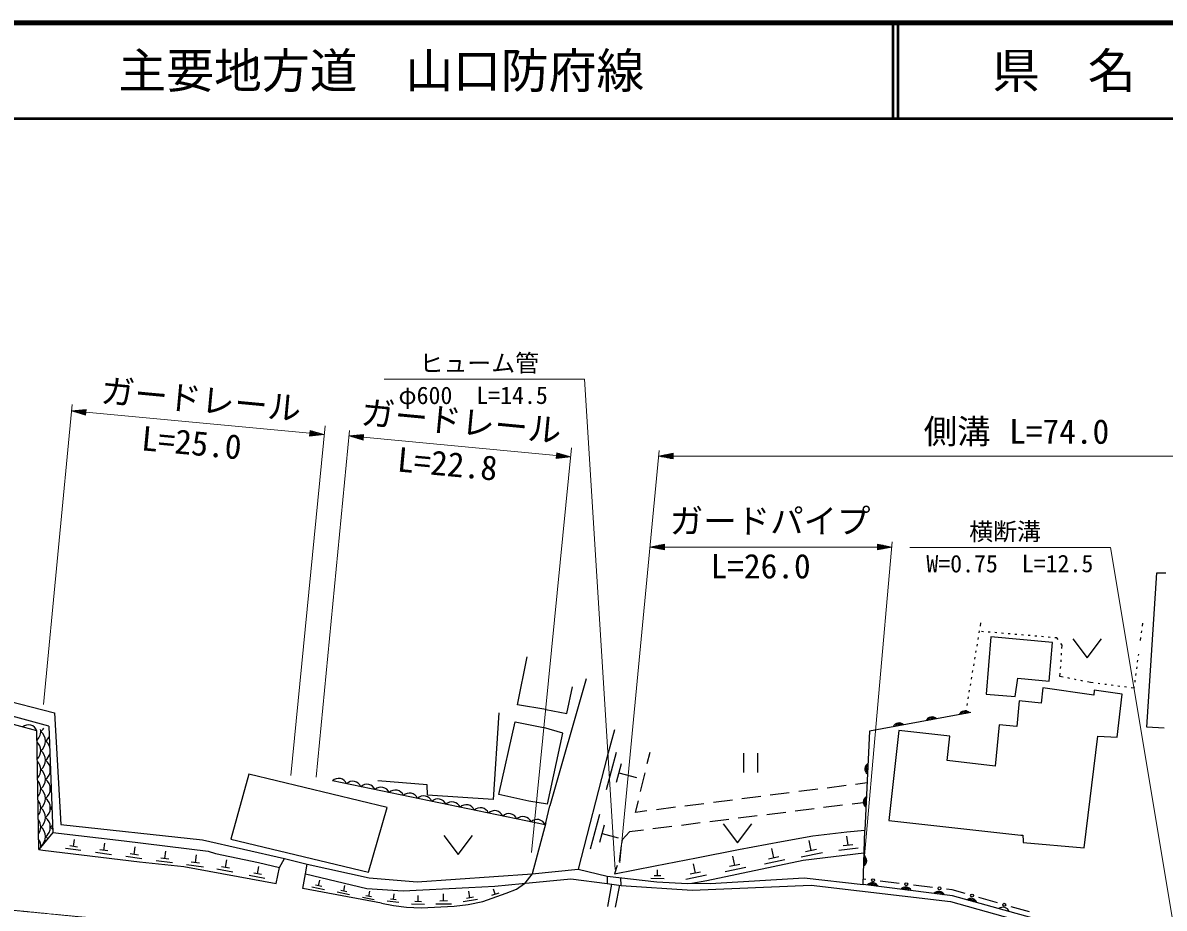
# Model space of a CAD drawing. Units: millimetres, scale not verified. Extents: x 40000 to 680000, y 20000 to 380000.
# Drawn here: x 206734 to 326116, y 287383 to 380000 of the extents above; entities that cross this region are included whole.
import ezdxf
from ezdxf.enums import TextEntityAlignment as Align

# ---------------------------------------------------------------- set-up
doc = ezdxf.new("R2010")
doc.units = ezdxf.units.MM
doc.header["$LTSCALE"] = 1000
doc.linetypes.add('CHAIN', pattern=[18.5, 12, -1.5, 3.5, -1.5])
for name, color, linetype, lineweight in [('M-BGD', 7, 'Continuous', 25), ('M-BMK', 2, 'CHAIN', 13), ('M-STR-HTXT', 7, 'Continuous', 13), ('M-TTL', 2, 'Continuous', 140), ('M-TTL-LINE', 7, 'Continuous', 50)]:
    doc.layers.add(name, color=color, linetype=linetype, lineweight=lineweight)
doc.layers.add('M-TTL-TXT', color=7, linetype='Continuous')
doc.styles.add('ＭＳ ゴシック', font='')
doc.styles.get('ＭＳ ゴシック').set_extended_font_data('MS Gothic')

msp = doc.modelspace()

# ---------------------------------------------------------------- linework, layer by layer
at = {"layer": 'M-BGD'}
for p, q in [((324298, 306323), (325358, 322467)), ((325358, 322467), (326289, 322467)), ((306770, 316386), (306737, 316189)), ((306914, 317247), (306853, 316879)), ((323738, 316394), (323712, 316195)), ((323845, 317208), (323803, 316889)), ((306655, 315696), (306622, 315498)), ((307213, 316307), (307004, 316325)), ((308001, 315779), (307493, 309767)), ((307911, 316248), (307711, 316265)), ((314436, 315186), (308001, 315779)), ((308608, 316188), (308409, 316205)), ((309306, 316129), (309106, 316146)), ((310003, 316069), (309804, 316086)), ((310701, 316010), (310501, 316027)), ((311398, 315951), (311199, 315968)), ((312095, 315891), (311896, 315908)), ((312793, 315832), (312594, 315849)), ((313490, 315772), (313291, 315789)), ((314188, 315713), (313989, 315730)), ((314097, 311122), (314436, 315186)), ((314895, 315653), (314686, 315670)), ((315022, 315478), (314895, 315653)), ((316547, 315554), (318047, 313554)), ((318047, 313554), (319547, 315554)), ((323646, 315700), (323604, 315381)), ((209460, 306427), (178250, 314929)), ((306424, 314315), (306391, 314117)), ((306540, 315005), (306507, 314808)), ((315443, 314899), (315316, 315074)), ((315372, 313864), (315386, 314064)), ((315420, 314563), (315443, 314899)), ((208212, 305945), (181614, 313150)), ((258471, 308667), (259487, 313662)), ((306193, 312934), (306160, 312737)), ((306309, 313624), (306276, 313427)), ((315324, 313166), (315338, 313365)), ((323332, 313313), (323306, 313114)), ((323416, 313945), (323398, 313808)), ((306078, 312243), (306045, 312046)), ((315218, 311632), (315242, 311969)), ((315548, 311565), (315218, 311632)), ((315276, 312468), (315290, 312667)), ((323150, 311924), (323124, 311726)), ((323241, 312618), (323215, 312420)), ((265668, 311376), (261858, 298083)), ((263636, 307735), (264229, 310529)), ((305847, 310863), (305814, 310665)), ((305962, 311553), (305929, 311356)), ((310541, 309513), (310795, 311461)), ((310795, 311461), (314097, 311122)), ((313420, 310445), (313251, 308836)), ((318757, 309659), (313420, 310445)), ((316234, 311425), (316038, 311465)), ((316920, 311286), (316724, 311326)), ((317606, 311146), (317410, 311186)), ((318426, 310980), (318096, 311047)), ((318704, 310944), (318426, 310980)), ((319398, 310855), (319200, 310881)), ((320092, 310766), (319894, 310791)), ((320787, 310677), (320588, 310702)), ((321481, 310588), (321283, 310613)), ((322175, 310499), (321977, 310524)), ((322949, 310400), (322671, 310435)), ((322967, 310536), (322949, 310400)), ((323058, 311230), (323032, 311032)), ((201152, 310106), (210042, 307820)), ((305616, 309482), (305583, 309285)), ((305732, 310172), (305699, 309975)), ((307493, 309767), (310541, 309513)), ((318792, 310204), (318757, 309659)), ((321717, 309767), (318792, 310204)), ((321209, 305280), (321717, 309767)), ((261435, 308159), (258471, 308667)), ((261435, 308159), (263636, 307735)), ((305385, 308101), (305324, 307734)), ((305501, 308791), (305468, 308594)), ((310965, 309090), (310711, 306381)), ((313251, 308836), (310965, 309090)), ((210042, 307820), (210719, 296136)), ((256524, 307820), (255931, 298761)), ((256524, 299269), (258217, 306889)), ((258217, 306889), (261181, 306296)), ((208407, 293520), (208212, 305945)), ((209460, 306427), (209873, 295289)), ((263213, 305703), (261181, 306296)), ((261604, 298253), (263213, 305703)), ((268631, 306042), (267869, 303248)), ((298349, 305957), (297333, 296559)), ((303683, 305365), (298349, 305957)), ((308848, 306550), (308425, 302232)), ((310711, 306381), (308848, 306550)), ((326120, 306211), (324298, 306323)), ((303429, 302825), (303683, 305365)), ((317738, 293681), (319177, 305365)), ((319177, 305365), (321209, 305280)), ((267869, 303248), (264821, 291479)), ((267777, 299796), (268831, 303700)), ((272050, 302504), (272339, 303714)), ((282119, 303585), (282119, 301585)), ((283619, 301585), (283619, 303585)), ((268821, 300561), (269348, 302513)), ((308425, 302232), (303429, 302825)), ((230362, 301385), (228499, 294612)), ((244840, 297914), (230362, 301385)), ((269085, 301537), (270907, 301047)), ((271353, 299586), (271817, 301532)), ((261378, 296096), (239122, 300708)), ((249012, 300287), (243853, 300715)), ((249050, 299221), (249012, 300287)), ((289877, 299825), (287893, 299573)), ((292853, 300204), (290869, 299951)), ((295033, 300481), (293845, 300330)), ((255931, 298761), (249050, 299221)), ((259657, 298591), (256524, 299269)), ((261604, 298253), (259657, 298591)), ((270832, 297404), (271121, 298614)), ((280949, 298690), (278965, 298438)), ((283925, 299068), (281941, 298816)), ((286901, 299447), (284917, 299195)), ((242893, 291141), (244840, 297914)), ((261435, 296305), (261858, 298083)), ((272020, 297555), (270832, 297404)), ((274996, 297933), (273012, 297681)), ((277973, 298312), (275988, 298059)), ((286529, 297405), (284544, 297158)), ((289506, 297775), (287521, 297528)), ((292483, 298145), (290498, 297898)), ((294934, 298449), (293475, 298268)), ((210719, 296136), (225536, 294527)), ((261435, 296305), (259995, 290971)), ((266100, 293586), (267080, 297214)), ((267071, 294297), (267560, 296111)), ((277597, 296295), (275613, 296048)), ((280574, 296665), (278590, 296418)), ((279999, 296220), (281499, 294220)), ((281499, 294220), (282999, 296220)), ((283551, 297035), (281567, 296788)), ((297333, 296559), (311134, 295035)), ((209873, 295289), (208407, 293520)), ((209873, 295289), (217323, 294443)), ((250770, 294996), (252270, 292996)), ((252270, 292996), (253770, 294996)), ((267315, 295204), (269009, 294748)), ((270184, 295374), (269419, 294538)), ((271643, 295555), (270184, 295374)), ((274620, 295925), (272635, 295679)), ((286073, 294358), (289375, 294951)), ((289375, 294951), (292931, 295374)), ((292931, 295374), (294793, 295543)), ((293048, 293961), (292933, 294913)), ((311134, 295035), (311333, 295020)), ((311333, 295020), (311360, 294422)), ((212439, 293782), (211645, 293890)), ((212042, 293836), (212142, 294577)), ((215219, 293420), (215323, 294196)), ((217323, 294443), (226129, 293342)), ((218394, 292996), (218501, 293788)), ((225536, 294527), (234087, 292580)), ((228499, 294612), (242893, 291141)), ((269327, 293945), (269103, 292278)), ((269419, 294538), (269351, 294144)), ((281585, 293511), (286073, 294358)), ((289177, 293399), (288974, 294447)), ((293558, 294022), (292538, 293899)), ((311360, 294422), (311369, 294251)), ((311369, 294251), (317738, 293681)), ((208407, 293520), (208832, 293468)), ((208832, 293468), (218932, 292241)), ((212792, 293411), (211205, 293626)), ((216005, 292975), (214342, 293201)), ((215634, 293364), (214803, 293477)), ((219196, 292542), (217500, 292772)), ((218818, 292939), (217970, 293054)), ((222010, 292506), (221162, 292621)), ((221586, 292563), (221693, 293355)), ((224779, 292146), (224892, 292977)), ((226129, 293342), (226891, 293088)), ((226891, 293088), (231378, 292157)), ((233579, 291649), (234087, 292580)), ((234087, 292580), (236458, 291987)), ((272865, 291818), (277183, 292665)), ((277183, 292665), (281585, 293511)), ((281197, 291839), (280992, 292840)), ((285816, 292743), (284743, 292525)), ((285280, 292634), (285075, 293635)), ((290386, 293167), (288141, 292734)), ((288359, 292411), (294709, 293173)), ((289738, 293508), (288616, 293291)), ((294117, 293676), (292077, 293430)), ((218932, 292241), (223589, 291733)), ((222388, 292109), (220691, 292339)), ((223589, 291733), (233241, 289955)), ((225621, 291670), (223842, 291911)), ((225224, 292086), (224335, 292207)), ((228710, 291151), (227027, 291465)), ((228352, 291566), (227510, 291723)), ((227931, 291644), (228077, 292430)), ((231296, 290975), (231437, 291739)), ((231378, 292157), (233579, 291649)), ((233241, 289955), (233579, 291649)), ((236289, 290971), (236458, 291987)), ((236458, 291987), (242977, 290548)), ((259995, 290971), (264821, 291479)), ((264821, 291479), (267869, 290717)), ((268917, 291852), (268631, 290971)), ((268631, 290971), (272865, 291818)), ((273119, 290751), (273121, 291401)), ((277084, 291037), (276879, 292038)), ((278283, 290294), (288359, 292411)), ((282357, 291628), (280212, 291191)), ((281733, 291948), (280660, 291730)), ((286440, 292424), (284295, 291987)), ((232053, 290495), (230416, 290801)), ((231705, 290899), (230886, 291052)), ((236035, 289447), (236289, 290971)), ((236289, 290971), (242723, 289447)), ((237676, 289713), (237800, 290329)), ((242977, 290548), (247973, 290125)), ((247973, 290125), (259995, 290971)), ((258979, 289955), (264059, 290463)), ((259995, 290971), (259218, 289979)), ((264059, 290463), (267869, 289955)), ((267869, 290717), (267869, 289955)), ((267869, 290717), (273034, 290125)), ((269318, 289769), (269282, 290564)), ((273815, 290469), (272421, 290475)), ((273467, 290749), (272770, 290752)), ((273034, 290125), (276251, 289955)), ((278244, 290827), (276099, 290390)), ((277620, 291147), (276548, 290928)), ((276719, 289998), (278283, 290294)), ((278622, 289955), (288443, 290548)), ((288443, 290548), (294624, 289871)), ((294922, 290391), (294641, 290425)), ((298397, 289969), (296412, 290210)), ((244247, 287923), (236035, 289447)), ((238282, 289315), (236962, 289583)), ((238006, 289646), (237346, 289780)), ((240893, 288784), (239630, 289041)), ((240629, 289101), (239997, 289229)), ((240313, 289165), (240432, 289754)), ((242723, 289447), (246533, 289193)), ((242921, 288620), (243035, 289179)), ((246533, 289193), (253391, 289532)), ((253504, 288458), (253386, 289160)), ((253391, 289532), (256101, 289701)), ((254843, 288076), (257286, 288939)), ((256536, 288963), (255747, 288724)), ((256142, 288844), (255982, 289370)), ((256101, 289701), (258979, 289955)), ((257286, 288939), (258387, 289363)), ((258387, 289363), (259218, 289979)), ((267869, 289955), (269318, 289769)), ((268323, 289897), (267901, 287572)), ((269134, 289792), (268705, 287484)), ((269318, 289769), (276759, 289278)), ((276251, 289955), (276719, 289998)), ((276719, 289998), (278622, 289955)), ((276759, 289278), (289205, 289786)), ((289205, 289786), (303768, 288093)), ((301872, 289548), (299886, 289789)), ((303944, 289297), (303361, 289368)), ((305302, 288909), (303944, 289297)), ((243471, 288259), (242274, 288503)), ((243221, 288559), (242622, 288681)), ((244247, 287923), (245517, 287669)), ((246073, 287988), (244859, 288128)), ((245798, 288266), (245191, 288336)), ((245494, 288301), (245559, 288867)), ((248765, 287767), (247371, 287806)), ((248424, 288056), (247727, 288076)), ((248076, 288066), (248094, 288716)), ((251574, 287818), (249934, 287787)), ((251158, 288138), (250338, 288123)), ((250748, 288131), (250733, 288896)), ((251867, 287585), (253307, 287754)), ((254307, 288282), (252802, 288031)), ((253881, 288521), (253128, 288395)), ((253307, 287754), (254843, 288076)), ((303768, 288093), (327051, 281573)), ((308668, 287948), (306744, 288497)), ((245517, 287669), (246872, 287500)), ((246872, 287500), (248396, 287415)), ((248396, 287415), (251867, 287585)), ((312033, 286987), (310110, 287537))]:
    msp.add_line(p, q, dxfattribs=at)
for points in [[(305887, 307836), (295297, 305910), (294793, 295543)], [(344084, 280461), (341883, 279788), (328382, 281890), (327246, 282228), (303973, 288659), (294624, 289871), (294793, 295543)]]:
    msp.add_lwpolyline(points, dxfattribs=at)
for centre in [(295667, 290300), (299142, 289879), (302616, 289458), (306023, 288703), (309389, 287742)]:
    msp.add_circle(centre, 150, dxfattribs=at)
for centre, radius, start, end in [((305261, 307362), 654, 43.0875, 157.52933), ((301818, 306736), 654, 43.0875, 157.52933), ((301818, 306736), 523, 52.89873, 147.7181), ((301818, 306736), 392, 74.77519, 125.84164), ((305261, 307362), 523, 52.89873, 147.7181), ((305261, 307362), 392, 74.77519, 125.84164), ((207334, 305632), 932, 19.66332, 130.02407), ((207361, 305867), 1250, 313.86065, 10.34491), ((207861, 306867), 1250, 306.8699, 329.00249), ((207861, 304867), 1250, 306.8699, 53.1301), ((298374, 306110), 654, 43.0875, 157.52933), ((298374, 306110), 523, 52.89873, 147.7181), ((298374, 306110), 392, 74.77519, 125.84164), ((207361, 303867), 1250, 315.85898, 45.93903), ((208361, 305867), 1250, 306.8699, 335.66807), ((208361, 303867), 1250, 19.4697, 53.1301), ((207861, 302867), 1250, 306.8699, 53.1301), ((208361, 303867), 1250, 306.8699, 344.7711), ((207361, 301867), 1250, 317.92951, 43.8685), ((208361, 301867), 1250, 306.8699, 53.1301), ((295460, 301961), 654, 119.99947, 234.4413), ((295460, 301961), 523, 129.8107, 224.63007), ((295460, 301961), 392, 151.68716, 202.75361), ((207861, 300867), 1250, 306.8699, 53.1301), ((208361, 299867), 1250, 306.8699, 53.1301), ((208861, 302867), 1250, 306.8699, 307.87947), ((208861, 300867), 1250, 52.0613, 53.1301), ((239759, 300048), 918, 22.62929, 133.95661), ((207361, 299867), 1250, 320.08372, 41.71429), ((207861, 298867), 1250, 306.8699, 53.1301), ((208861, 300867), 1250, 306.8699, 312.1795), ((208861, 298867), 1250, 47.47019, 53.1301), ((241242, 299740), 918, 22.62929, 133.95661), ((242726, 299433), 918, 22.62929, 133.95661), ((244210, 299125), 918, 22.62929, 133.95661), ((245694, 298818), 918, 22.62929, 133.95661), ((207361, 297867), 1250, 322.33615, 39.46187), ((208361, 297867), 1250, 306.8699, 53.1301), ((247177, 298510), 918, 22.62929, 133.95661), ((248661, 298203), 918, 22.62929, 133.95661), ((250145, 297896), 918, 22.62929, 133.95661), ((251629, 297588), 918, 22.62929, 133.95661), ((295290, 298465), 654, 119.99947, 234.4413), ((295290, 298465), 523, 129.8107, 224.63007), ((295290, 298465), 392, 151.68716, 202.75361), ((207861, 296867), 1250, 306.8699, 53.1301), ((208861, 298867), 1250, 306.8699, 316.77061), ((208861, 296867), 1250, 42.48169, 53.1301), ((253112, 297281), 918, 22.62929, 133.95661), ((254596, 296973), 918, 22.62929, 133.95661), ((256080, 296666), 918, 22.62929, 133.95661), ((257564, 296358), 918, 22.62929, 133.95661), ((207361, 295867), 1250, 324.70565, 37.09237), ((208361, 295867), 1250, 306.8699, 53.1301), ((208861, 296867), 1250, 306.8699, 321.75912), ((259048, 296051), 918, 22.62929, 133.95661), ((260531, 295743), 918, 22.62929, 133.95661), ((207861, 294867), 1250, 306.8699, 53.1301), ((208861, 294867), 1250, 36.91777, 53.1301), ((207361, 293867), 1250, 355.15218, 34.58055), ((207861, 292867), 1250, 50.19763, 53.1301), ((208361, 293867), 1250, 38.51765, 53.1301), ((294344, 292357), 654, 301.06927, 55.51111), ((294344, 292357), 523, 310.88051, 45.69987), ((294344, 292357), 392, 332.75696, 23.82341), ((295593, 289388), 654, 25.39208, 139.83392), ((295593, 289388), 523, 35.20332, 130.02268), ((295593, 289388), 392, 57.07977, 108.14623), ((299064, 288938), 654, 25.39208, 139.83392), ((299064, 288938), 523, 35.20332, 130.02268), ((299064, 288938), 392, 57.07977, 108.14623), ((302535, 288488), 654, 25.39208, 139.83392), ((302535, 288488), 523, 35.20332, 130.02268), ((302535, 288488), 392, 57.07977, 108.14623), ((305899, 287759), 654, 17.33194, 131.77378), ((305899, 287759), 523, 27.14318, 121.96254), ((305899, 287759), 392, 49.01963, 100.08608), ((309273, 286827), 654, 17.33194, 131.77378)]:
    msp.add_arc(centre, radius, start, end, dxfattribs=at)
at = {"layer": 'M-BMK'}
msp.add_open_spline([(168160, 290816), (181061, 289563), (184287, 289250), (194624, 288245), (206419, 287099), (213024, 286438), (224821, 285309), (240915, 283770), (245966, 283314), (266035, 281472)], degree=3, knots=[0, 0, 0, 0, 1, 1, 1, 2, 2, 2, 3, 3, 3, 3], dxfattribs=at)
at = {"layer": 'M-STR-HTXT'}
for p, q in [((244525, 342706), (265498, 342706)), ((265498, 342706), (268676, 291440)), ((208900, 308706), (211901, 340076)), ((211836, 339396), (213357, 339555)), ((211836, 339396), (213302, 338957)), ((211836, 339396), (213330, 339256)), ((213324, 339196), (212129, 339308)), ((213335, 339316), (212140, 339427)), ((212422, 339220), (213318, 339136)), ((212445, 339459), (213341, 339375)), ((213313, 339077), (212715, 339133)), ((213346, 339435), (212749, 339491)), ((213008, 339045), (213307, 339017)), ((213053, 339523), (213352, 339495)), ((213302, 338957), (213357, 339555)), ((213330, 339256), (236764, 337064)), ((234755, 301274), (238346, 337831)), ((236792, 337363), (236736, 336765)), ((238257, 336924), (236736, 336765)), ((237040, 336797), (236741, 336825)), ((236747, 336885), (237344, 336829)), ((237649, 336861), (236752, 336945)), ((236758, 337004), (237953, 336893)), ((238257, 336924), (236764, 337064)), ((236769, 337124), (237964, 337012)), ((237671, 337100), (236775, 337184)), ((236780, 337243), (237378, 337188)), ((237085, 337275), (236786, 337303)), ((238257, 336924), (236792, 337363)), ((237421, 301087), (240905, 337350)), ((240851, 336790), (242373, 336947)), ((240851, 336790), (242316, 336349)), ((240851, 336790), (242344, 336648)), ((242339, 336588), (241144, 336702)), ((242350, 336708), (241155, 336821)), ((241460, 336853), (242356, 336768)), ((242361, 336827), (241764, 336884)), ((242068, 336915), (242367, 336887)), ((242316, 336349), (242373, 336947)), ((241437, 336614), (242333, 336529)), ((242327, 336469), (241730, 336526)), ((242023, 336437), (242322, 336409)), ((242344, 336648), (262548, 334730)), ((259955, 293220), (264135, 335545)), ((262576, 335029), (262519, 334432)), ((264041, 334589), (262519, 334432)), ((262824, 334463), (262525, 334491)), ((262531, 334551), (263128, 334494)), ((263432, 334526), (262536, 334611)), ((262542, 334671), (263736, 334557)), ((264041, 334589), (262548, 334730)), ((262553, 334790), (263748, 334677)), ((263455, 334765), (262559, 334850)), ((262565, 334910), (263162, 334853)), ((262869, 334941), (262570, 334969)), ((264041, 334589), (262576, 335029)), ((269190, 292136), (273302, 335261)), ((273246, 334674), (274746, 334974)), ((273246, 334674), (274746, 334374)), ((273246, 334674), (274746, 334674)), ((274746, 334734), (273546, 334734)), ((274746, 334614), (273546, 334614)), ((273846, 334794), (274746, 334794)), ((273846, 334554), (274746, 334554)), ((274746, 334854), (274146, 334854)), ((274746, 334494), (274146, 334494)), ((274446, 334914), (274746, 334914)), ((274446, 334434), (274746, 334434)), ((274746, 334374), (274746, 334974)), ((274746, 334674), (344610, 334674)), ((272343, 325162), (273843, 325462)), ((272343, 325162), (273843, 324862)), ((272343, 325162), (273843, 325162)), ((273843, 325222), (272643, 325222)), ((273843, 325102), (272643, 325102)), ((272943, 325282), (273843, 325282)), ((272943, 325042), (273843, 325042)), ((273843, 325342), (273243, 325342)), ((273843, 324982), (273243, 324982)), ((273543, 325402), (273843, 325402)), ((273543, 324922), (273843, 324922)), ((273843, 324862), (273843, 325462)), ((296118, 325162), (273843, 325162)), ((297665, 325700), (294673, 291674)), ((297618, 325162), (296118, 325462)), ((296118, 325462), (296118, 324862)), ((296418, 325402), (296118, 325402)), ((296118, 325342), (296718, 325342)), ((297018, 325282), (296118, 325282)), ((296118, 325222), (297318, 325222)), ((297618, 325162), (296118, 324862)), ((297618, 325162), (296118, 325162)), ((296118, 325102), (297318, 325102)), ((297018, 325042), (296118, 325042)), ((296118, 324982), (296718, 324982)), ((296418, 324922), (296118, 324922)), ((299523, 325099), (320496, 325099)), ((320496, 325099), (327627, 282367))]:
    msp.add_line(p, q, dxfattribs=at)
at = {"layer": 'M-TTL'}
msp.add_line((680000, 380000), (40000, 380000), dxfattribs=at)
at = {"layer": 'M-TTL-LINE'}
for p, q in [((297750, 380000), (297750, 370000)), ((298250, 380000), (298250, 370000)), ((40000, 370000), (680000, 370000))]:
    msp.add_line(p, q, dxfattribs=at)

# ---------------------------------------------------------------- texts
at = {"layer": 'M-STR-HTXT', "style": 'ＭＳ ゴシック'}
for s, p in [('ヒューム管', (254476, 344395)), ('φ600\u3000L=14.5', (253836, 341037)), ('横断溝', (309474, 326788)), ('W=0.75\u3000L=12.5', (309970, 323430))]:
    msp.add_text(s, height=1833, rotation=0.078, dxfattribs=at).set_placement(p, align=Align.MIDDLE_CENTER)
for s, rotation, p in [('ガードレール', 354.657, (214747, 339530)), ('ガードレール', 354.578, (241956, 337254)), ('L=74.0', 359.903, (309896, 335208)), ('L=25.0', 354.657, (218988, 334528)), ('L=22.8', 354.657, (245747, 332311))]:
    msp.add_text(s, height=2566, rotation=rotation, dxfattribs=at).set_placement(p, align=Align.BOTTOM_LEFT)
for s, p in [('側溝', (300961, 335208)), ('ガードパイプ', (274399, 325832)), ('L=26.0', (278668, 321109))]:
    msp.add_text(s, height=2566, dxfattribs=at).set_placement(p, align=Align.BOTTOM_LEFT)
at = {"layer": 'M-TTL-TXT', "style": 'ＭＳ ゴシック'}
msp.add_text('主要地方道\u3000山口防府線', height=3666, dxfattribs=at).set_placement((216734, 375000), align=Align.MIDDLE_LEFT)
msp.add_text('県\u3000名', height=3666, dxfattribs=at).set_placement((315625, 375000), align=Align.MIDDLE_CENTER)

doc.saveas('drawing.dxf')
